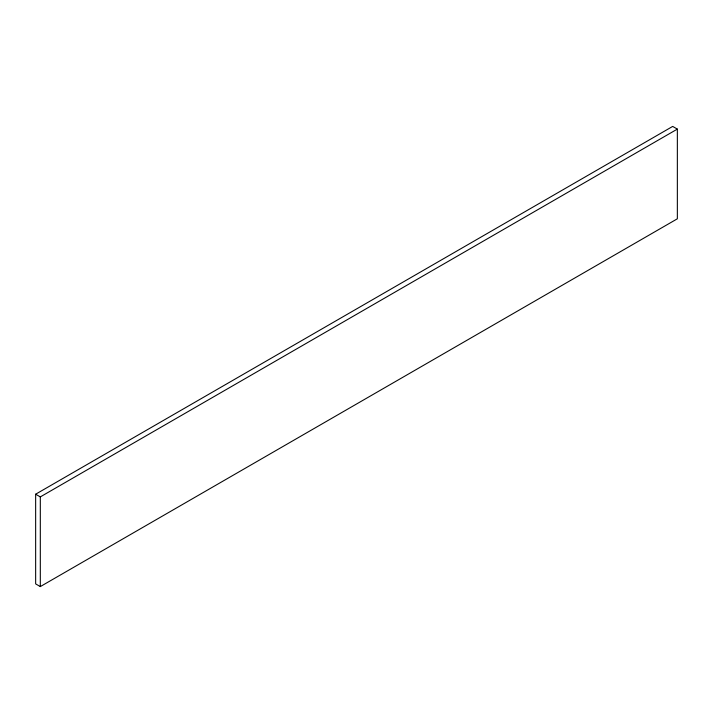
<?xml version="1.0" encoding="UTF-8"?>
<svg xmlns="http://www.w3.org/2000/svg" width="713" height="713" viewBox="0 0 713 713"><rect width="100%" height="100%" fill="white"/><g stroke="black" fill="none" stroke-linecap="round" stroke-linejoin="round"><path stroke-width="1.07" d="M35.65 494.207L672.689 126.415L677.35 129.106L677.35 218.793L40.311 586.585L35.65 583.894L35.65 494.207L40.311 496.899L677.35 129.106M40.311 496.899L40.311 586.585"/></g></svg>
